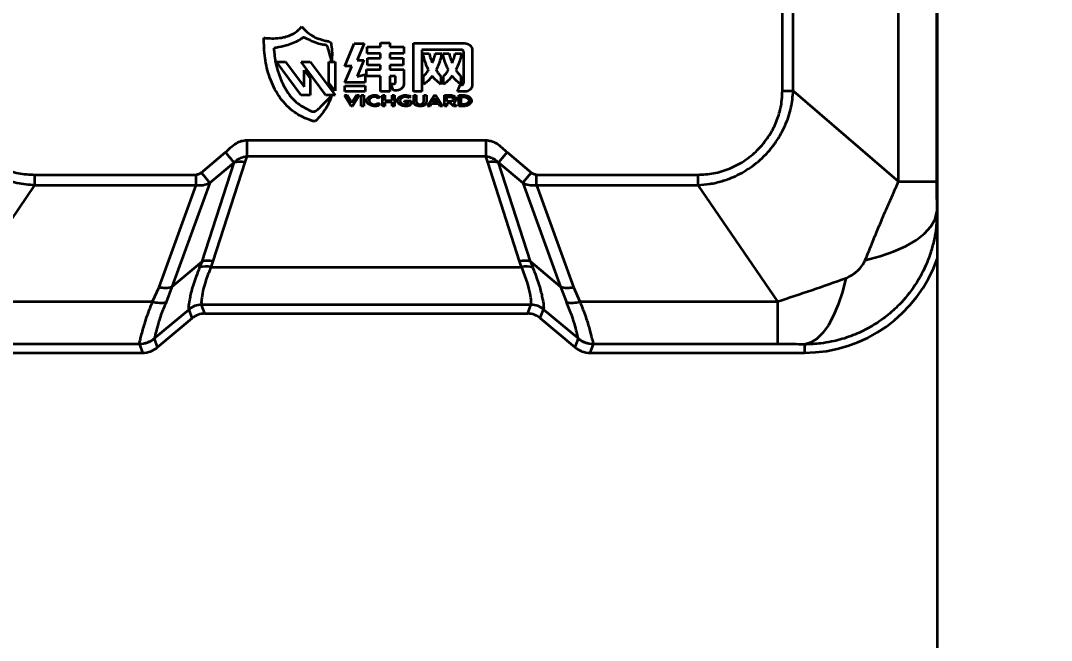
# Model space of a CAD drawing. Header units: millimetres. Extents: x 0 to 420, y 0 to 297.
# Drawn here: x 309.145 to 310.463, y 150.226 to 151.018 of the extents above; entities that cross this region are included whole.
import ezdxf

# ---------------------------------------------------------------- set-up
doc = ezdxf.new("R2010")
doc.units = ezdxf.units.MM
doc.layers.add('尺寸线层', color=150, linetype='Continuous')
doc.styles.add('SLDTEXTSTYLE2', font='TXT', dxfattribs={"width": 0.7})
doc.dimstyles.new('SLDDIMSTYLE0', dxfattribs={"dimtxt": 3.5, "dimasz": 3.302, "dimexe": 0, "dimexo": 0.0625, "dimgap": 0.875, "dimtad": 1, "dimdec": 1, "dimlfac": 100, "dimrnd": 1e-09, "dimzin": 12, "dimdsep": 46, "dimtxsty": 'SLDTEXTSTYLE2', "dimsah": 1, "dimcen": 0.09, "dimadec": 0, "dimazin": 3, "dimtfac": 1, "dimtdec": 3, "dimtofl": 0, "dimtmove": 0, "dimatfit": 3, "dimfxl": 0, "dimfrac": 2, "dimtolj": 1, "dimtzin": 12, "dimarcsym": 0})

# ---------------------------------------------------------------- blocks, each defined once
blk = doc.blocks.new('_D')
at = {"layer": '尺寸线层'}
for p, q in [((291.9431, 202.6412), (364.6876, 202.6412)), ((363.6876, 202.6412), (363.6876, 128.5802)), ((326.1167, 128.5802), (364.6876, 128.5802))]:
    blk.add_line(p, q, dxfattribs=at)
for points in [[(363.6876, 202.6412), (363.1796, 199.3392), (364.1956, 199.3392)], [(363.6876, 128.5802), (364.1956, 131.8822), (363.1796, 131.8822)]]:
    blk.add_solid(points, dxfattribs=at)
at = {"layer": '尺寸线层', "insert": (359.1758, 158.5376), "char_height": 3.5, "attachment_point": 1, "rotation": 90, "style": 'SLDTEXTSTYLE2'}
blk.add_mtext('7406.11', dxfattribs=at)

msp = doc.modelspace()

# ---------------------------------------------------------------- linework, layer by layer
at = {"color": 7, "linetype": 'Continuous', "lineweight": 35}
for p, q in [((310.317, 142.1785), (310.317, 152.1922)), ((310.1189, 150.9282), (310.1189, 151.1407)), ((310.1328, 150.9282), (310.1328, 151.1407)), ((310.2673, 150.8121), (310.2673, 151.0603)), ((310.3156, 151.0395), (310.3156, 150.8121)), ((309.5596, 150.9596), (309.5716, 150.9886)), ((309.5716, 150.9886), (309.5842, 150.9886)), ((309.5842, 150.9886), (309.5754, 150.9674)), ((309.5883, 150.9759), (309.5883, 150.9843)), ((309.5883, 150.9843), (309.6052, 150.9843)), ((309.6052, 150.9892), (309.6172, 150.9892)), ((309.6052, 150.9843), (309.6052, 150.9892)), ((309.6172, 150.9892), (309.6172, 150.9843)), ((309.6172, 150.9843), (309.6352, 150.9843)), ((309.6352, 150.9843), (309.6352, 150.9759)), ((309.6472, 150.9888), (309.7131, 150.9888)), ((309.6472, 150.927), (309.6472, 150.9888)), ((309.6052, 150.9759), (309.5883, 150.9759)), ((309.5884, 150.9698), (309.6052, 150.9698)), ((309.5884, 150.961), (309.5884, 150.9698)), ((309.6052, 150.9698), (309.6052, 150.9759)), ((309.6172, 150.9759), (309.6172, 150.9698)), ((309.6352, 150.9759), (309.6172, 150.9759)), ((309.6172, 150.9698), (309.6343, 150.9698)), ((309.6343, 150.9698), (309.6343, 150.961)), ((309.6582, 150.9803), (309.6582, 150.927)), ((309.7087, 150.9803), (309.6582, 150.9803)), ((309.6594, 150.9756), (309.6676, 150.9756)), ((309.6752, 150.9756), (309.6834, 150.9756)), ((309.6848, 150.9756), (309.693, 150.9756)), ((309.7007, 150.9756), (309.7088, 150.9756)), ((309.7115, 150.9381), (309.7115, 150.9777)), ((309.7225, 150.9794), (309.7225, 150.9363)), ((309.4721, 150.965), (309.4839, 150.965)), ((309.5037, 150.9225), (309.4721, 150.965)), ((309.4839, 150.965), (309.5076, 150.9331)), ((309.5037, 150.965), (309.5155, 150.965)), ((309.5352, 150.9225), (309.5037, 150.965)), ((309.5155, 150.965), (309.5471, 150.9225)), ((309.5392, 150.965), (309.5471, 150.965)), ((309.5392, 150.9384), (309.5392, 150.965)), ((309.5471, 150.965), (309.5471, 150.9278)), ((309.5685, 150.9596), (309.5596, 150.9596)), ((309.5596, 150.9387), (309.5685, 150.9596)), ((309.5839, 150.9674), (309.5754, 150.9465)), ((309.5754, 150.9674), (309.5839, 150.9674)), ((309.5875, 150.9553), (309.6052, 150.9553)), ((309.5875, 150.9469), (309.5875, 150.9553)), ((309.6052, 150.961), (309.5884, 150.961)), ((309.6052, 150.9553), (309.6052, 150.961)), ((309.6172, 150.961), (309.6172, 150.9553)), ((309.6343, 150.961), (309.6172, 150.961)), ((309.6172, 150.9553), (309.6352, 150.9553)), ((309.6352, 150.9553), (309.6352, 150.9378)), ((309.5076, 150.9544), (309.5155, 150.9438)), ((309.5076, 150.9331), (309.5076, 150.9544)), ((309.5155, 150.9438), (309.5155, 150.9225)), ((309.5754, 150.9465), (309.5856, 150.9489)), ((309.5856, 150.9489), (309.5856, 150.9387)), ((309.6052, 150.9469), (309.5875, 150.9469)), ((309.6052, 150.927), (309.6052, 150.9469)), ((309.6172, 150.9469), (309.6172, 150.927)), ((309.6244, 150.9469), (309.6172, 150.9469)), ((309.6244, 150.9393), (309.6244, 150.9469)), ((309.6603, 150.9363), (309.6603, 150.9465)), ((309.6825, 150.9465), (309.6825, 150.9363)), ((309.6858, 150.9363), (309.6858, 150.9465)), ((309.708, 150.9465), (309.708, 150.9363)), ((309.5471, 150.9278), (309.5392, 150.9384)), ((309.5856, 150.9387), (309.5596, 150.9387)), ((309.5596, 150.9346), (309.5856, 150.9346)), ((309.5596, 150.927), (309.5596, 150.9346)), ((309.5856, 150.9346), (309.5856, 150.927)), ((309.6184, 150.9369), (309.6218, 150.9369)), ((309.622, 150.9285), (309.6184, 150.9369)), ((309.7034, 150.927), (309.7069, 150.9355)), ((309.7069, 150.9355), (309.7087, 150.9355)), ((309.5155, 150.9225), (309.5037, 150.9225)), ((309.5471, 150.9225), (309.5352, 150.9225)), ((309.5593, 150.9224), (309.5628, 150.9224)), ((309.5679, 150.9085), (309.5593, 150.9224)), ((309.5856, 150.927), (309.5596, 150.927)), ((309.5628, 150.9224), (309.5687, 150.9125)), ((309.5687, 150.9125), (309.5746, 150.9224)), ((309.5781, 150.9224), (309.5695, 150.9085)), ((309.5746, 150.9224), (309.5781, 150.9224)), ((309.5807, 150.9224), (309.584, 150.9224)), ((309.5807, 150.9085), (309.5807, 150.9224)), ((309.584, 150.9224), (309.584, 150.9085)), ((309.6047, 150.9199), (309.6022, 150.9184)), ((309.6172, 150.927), (309.6052, 150.927)), ((309.6077, 150.9224), (309.6109, 150.9224)), ((309.6077, 150.9085), (309.6077, 150.9224)), ((309.6109, 150.9224), (309.6109, 150.9155)), ((309.6201, 150.9224), (309.6232, 150.9224)), ((309.6201, 150.9155), (309.6201, 150.9224)), ((309.6258, 150.9285), (309.622, 150.9285)), ((309.6232, 150.9224), (309.6232, 150.9085)), ((309.6437, 150.9206), (309.6417, 150.9189)), ((309.6582, 150.927), (309.6472, 150.927)), ((309.6477, 150.9224), (309.6509, 150.9224)), ((309.6477, 150.9141), (309.6477, 150.9224)), ((309.6509, 150.9224), (309.6509, 150.9147)), ((309.6607, 150.9224), (309.6638, 150.9224)), ((309.6607, 150.9147), (309.6607, 150.9224)), ((309.6638, 150.9224), (309.6638, 150.9141)), ((309.6653, 150.9085), (309.6741, 150.9224)), ((309.6717, 150.9136), (309.6749, 150.919)), ((309.6741, 150.9224), (309.6757, 150.9224)), ((309.6749, 150.919), (309.6781, 150.9136)), ((309.6757, 150.9224), (309.6845, 150.9085)), ((309.6869, 150.9224), (309.6949, 150.9224)), ((309.6869, 150.9085), (309.6869, 150.9224)), ((309.6901, 150.9204), (309.6944, 150.9204)), ((309.6901, 150.9143), (309.6901, 150.9204)), ((309.7131, 150.927), (309.7034, 150.927)), ((309.7052, 150.9224), (309.7122, 150.9224)), ((309.7052, 150.9085), (309.7052, 150.9224)), ((309.7083, 150.9107), (309.7083, 150.9203)), ((309.7083, 150.9203), (309.7122, 150.9203)), ((310.1189, 150.9282), (310.1328, 150.9282)), ((310.1328, 150.9282), (310.2673, 150.8121)), ((309.5695, 150.9085), (309.5679, 150.9085)), ((309.584, 150.9085), (309.5807, 150.9085)), ((309.6022, 150.9125), (309.6047, 150.911)), ((309.6109, 150.9085), (309.6077, 150.9085)), ((309.6109, 150.9155), (309.6201, 150.9155)), ((309.6109, 150.9135), (309.6109, 150.9085)), ((309.6201, 150.9135), (309.6109, 150.9135)), ((309.6201, 150.9085), (309.6201, 150.9135)), ((309.6232, 150.9085), (309.6201, 150.9085)), ((309.6359, 150.9154), (309.6444, 150.9154)), ((309.6359, 150.9134), (309.6359, 150.9154)), ((309.6411, 150.9134), (309.6359, 150.9134)), ((309.6411, 150.9116), (309.6411, 150.9134)), ((309.6444, 150.9154), (309.6444, 150.9104)), ((309.6687, 150.9085), (309.6653, 150.9085)), ((309.6705, 150.9116), (309.6687, 150.9085)), ((309.6793, 150.9116), (309.6705, 150.9116)), ((309.6781, 150.9136), (309.6717, 150.9136)), ((309.6811, 150.9085), (309.6793, 150.9116)), ((309.6845, 150.9085), (309.6811, 150.9085)), ((309.6901, 150.9085), (309.6869, 150.9085)), ((309.6938, 150.9143), (309.6901, 150.9143)), ((309.6901, 150.9123), (309.6901, 150.9085)), ((309.6939, 150.9123), (309.6901, 150.9123)), ((309.6986, 150.9085), (309.6948, 150.9124)), ((309.698, 150.9128), (309.7025, 150.9085)), ((309.7025, 150.9085), (309.6986, 150.9085)), ((309.7128, 150.9085), (309.7052, 150.9085)), ((309.7125, 150.9107), (309.7083, 150.9107)), ((309.4343, 150.8649), (309.4343, 150.8446)), ((309.4343, 150.8649), (309.7398, 150.8649)), ((309.7398, 150.8649), (309.7398, 150.8446)), ((309.3761, 150.8234), (309.4071, 150.8494)), ((309.4318, 150.8369), (309.3911, 150.7104)), ((309.4343, 150.8446), (309.4318, 150.8369)), ((309.4343, 150.8446), (309.7398, 150.8446)), ((309.7423, 150.8369), (309.7398, 150.8446)), ((309.7829, 150.7104), (309.7423, 150.8369)), ((309.767, 150.8494), (309.756, 150.8363)), ((309.767, 150.8494), (309.798, 150.8234)), ((309.3774, 150.7098), (309.418, 150.8363)), ((309.3871, 150.8103), (309.418, 150.8363)), ((309.756, 150.8363), (309.787, 150.8103)), ((309.7967, 150.7098), (309.756, 150.8363)), ((309.1632, 150.8207), (309.1632, 150.8075)), ((309.1632, 150.8207), (309.3696, 150.8207)), ((309.3871, 150.8103), (309.3387, 150.6773)), ((309.3696, 150.8075), (309.3696, 150.8207)), ((309.787, 150.8103), (309.8354, 150.6773)), ((309.8044, 150.8207), (310.0109, 150.8207)), ((310.0109, 150.8207), (310.0109, 150.8075)), ((310.2673, 150.8121), (310.3156, 150.8121)), ((309.1632, 150.8075), (309.0616, 150.6586)), ((309.1632, 150.8075), (309.3696, 150.8075)), ((309.3222, 150.6772), (309.3696, 150.8075)), ((309.8044, 150.8075), (310.0109, 150.8075)), ((309.8044, 150.8075), (309.8519, 150.6772)), ((310.0109, 150.8075), (310.1124, 150.6586)), ((310.3163, 150.7732), (310.317, 150.7732)), ((309.3387, 150.6773), (309.3774, 150.7098)), ((309.3745, 150.7025), (309.3774, 150.7098)), ((309.3911, 150.7104), (309.3885, 150.7028)), ((309.7856, 150.7028), (309.7829, 150.7104)), ((309.8354, 150.6773), (309.7967, 150.7098)), ((309.7967, 150.7098), (309.7996, 150.7025)), ((309.3885, 150.7028), (309.7856, 150.7028)), ((309.314, 150.6586), (309.3222, 150.6772)), ((309.3387, 150.6773), (309.3313, 150.6578)), ((309.8354, 150.6773), (309.8428, 150.6578)), ((309.8519, 150.6772), (309.86, 150.6586)), ((309.0616, 150.6586), (309.314, 150.6586)), ((309.3765, 150.6547), (309.7975, 150.6547)), ((309.3765, 150.6547), (309.3766, 150.6546)), ((309.3807, 150.6432), (309.3766, 150.6546)), ((309.7934, 150.6432), (309.7975, 150.6546)), ((309.7975, 150.6547), (309.7975, 150.6546)), ((309.86, 150.6586), (310.1124, 150.6586)), ((310.1124, 150.6586), (310.1124, 150.6043)), ((309.3163, 150.6117), (309.3605, 150.6487)), ((309.3605, 150.6487), (309.3605, 150.6488)), ((309.3647, 150.6374), (309.3605, 150.6487)), ((309.3807, 150.6432), (309.7934, 150.6432)), ((309.8094, 150.6374), (309.8135, 150.6487)), ((309.8136, 150.6488), (309.8135, 150.6487)), ((309.8135, 150.6487), (309.8577, 150.6117)), ((309.3204, 150.6002), (309.3647, 150.6374)), ((309.8094, 150.6374), (309.8537, 150.6002)), ((309.2971, 150.6043), (309.0616, 150.6043)), ((309.2971, 150.6043), (309.2971, 150.6047)), ((309.2971, 150.6043), (309.3011, 150.5932)), ((309.3163, 150.6113), (309.3163, 150.6117)), ((309.3204, 150.6002), (309.3163, 150.6113)), ((309.8577, 150.6113), (309.8537, 150.6002)), ((309.8577, 150.6117), (309.8577, 150.6113)), ((309.877, 150.6043), (309.8729, 150.5932)), ((309.877, 150.6047), (309.877, 150.6043)), ((310.1124, 150.6043), (309.877, 150.6043)), ((310.147, 150.6039), (310.147, 150.5932)), ((309.027, 150.5932), (309.3011, 150.5932)), ((309.8729, 150.5932), (310.147, 150.5932))]:
    msp.add_line(p, q, dxfattribs=at)
at = {"color": 7, "linetype": 'Continuous', "lineweight": 35, "flags": 128}
for points in [[(310.2247, 150.7115), (310.2436, 150.7165), (310.261, 150.7225), (310.2764, 150.7295), (310.2896, 150.7372), (310.3004, 150.7456), (310.3085, 150.7545), (310.3139, 150.7638), (310.3163, 150.7732)], [(310.2001, 150.6887), (310.1956, 150.6711), (310.1903, 150.655), (310.1843, 150.6408), (310.1776, 150.6286), (310.1704, 150.6187), (310.1628, 150.6112), (310.155, 150.6062), (310.147, 150.6039)]]:
    msp.add_lwpolyline(points, dxfattribs=at)
at = {"color": 7, "linetype": 'Continuous', "lineweight": 35}
for centre, radius, start, end in [((309.4261, 150.8072), 0.0302, 79.2033, 105.5504), ((309.7479, 150.8072), 0.0302, 74.4498, 100.7965), ((309.3855, 150.6807), 0.0302, 79.2034, 105.5503), ((309.7886, 150.6807), 0.0302, 74.4497, 100.7966), ((310.147, 150.7732), 0.18, 270, 340.8302), ((309.382, 150.6743), 0.0292, 77.3355, 105.0062), ((309.792, 150.6743), 0.0292, 74.9938, 102.6645), ((309.3302, 150.7126), 0.0363, 257.3368, 283.5701), ((309.8439, 150.7126), 0.0363, 256.4299, 282.6632), ((309.3241, 150.6901), 0.033, 252.1572, 282.5019), ((309.3766, 150.6296), 0.025, 90.0933, 129.9643), ((309.3766, 150.6295), 0.025, 90.0586, 129.9414), ((309.7975, 150.6296), 0.025, 50.0357, 89.9067), ((309.7975, 150.6295), 0.025, 50.0586, 89.9414), ((309.8499, 150.6901), 0.033, 257.4981, 287.8428), ((309.2971, 150.6347), 0.03, 269.859, 309.7499), ((309.297, 150.6344), 0.03, 270.0586, 309.9414), ((309.8769, 150.6347), 0.03, 230.2501, 270.141), ((309.877, 150.6344), 0.03, 230.0586, 269.9414)]:
    msp.add_arc(centre, radius, start, end, dxfattribs=at)
for centre, major_axis, start_param, end_param in [((309.3807, 150.6182), (-0.0086, 0.0235), 5.934618, 6.631752), ((309.7933, 150.6182), (-0.0086, -0.0235), 2.793026, 3.49016), ((309.3011, 150.6232), (-0.0103, 0.0282), 2.793026, 3.49016), ((309.873, 150.6232), (-0.0103, -0.0282), 5.934618, 6.631752)]:
    msp.add_ellipse(centre, major_axis=major_axis, ratio=0.998448, start_param=start_param, end_param=end_param, dxfattribs=at)
for points, knots in [([(309.4562, 150.9957), (309.4578, 150.9955), (309.4662, 150.9948), (309.4772, 150.995), (309.4904, 150.9989), (309.4985, 151.0036), (309.5032, 151.0085), (309.5047, 151.0101)], [0, 0, 0, 0, 0.095059, 0.477947, 0.614031, 0.878763, 1, 1, 1, 1]), ([(309.5047, 151.0101), (309.5058, 151.0088), (309.5106, 151.0033), (309.5206, 150.9959), (309.5306, 150.9932), (309.5351, 150.992)], [0, 0, 0, 0, 0.1389856, 0.6119172, 1, 1, 1, 1]), ([(309.456, 150.9932), (309.456, 150.9934), (309.456, 150.9939), (309.4561, 150.9947), (309.4562, 150.9953), (309.4562, 150.9957)], [0, 0, 0, 0, 0.252501, 0.504816, 1, 1, 1, 1]), ([(309.5056, 150.9957), (309.5043, 150.9948), (309.5004, 150.992), (309.4934, 150.9886), (309.4834, 150.9854), (309.4762, 150.9839), (309.472, 150.983)], [0, 0, 0, 0, 0.137822, 0.39048, 0.642641, 1, 1, 1, 1]), ([(309.5087, 150.9956), (309.5083, 150.9958), (309.5075, 150.996), (309.5066, 150.996), (309.506, 150.996), (309.5057, 150.9958), (309.5056, 150.9957)], [0, 0, 0, 0, 0.465921, 0.719479, 0.884635, 1, 1, 1, 1]), ([(309.5354, 150.9865), (309.5337, 150.9867), (309.529, 150.9872), (309.52, 150.9902), (309.513, 150.9936), (309.5087, 150.9956)], [0, 0, 0, 0, 0.177002, 0.501951, 1, 1, 1, 1]), ([(309.5179, 150.8897), (309.5164, 150.8902), (309.5084, 150.8929), (309.4932, 150.9008), (309.4791, 150.915), (309.4701, 150.9297), (309.4647, 150.9415), (309.4607, 150.9539), (309.457, 150.9711), (309.4564, 150.9843), (309.456, 150.9932)], [0, 0, 0, 0, 0.0386496, 0.194338, 0.3927059, 0.4931491, 0.5935436, 0.6938955, 0.7942112, 1, 1, 1, 1]), ([(309.472, 150.983), (309.4715, 150.9829), (309.4708, 150.9828), (309.4698, 150.9826), (309.4692, 150.9826), (309.4689, 150.9826)], [0, 0, 0, 0, 0.400257, 0.699592, 1, 1, 1, 1]), ([(309.4689, 150.9826), (309.469, 150.9809), (309.4694, 150.9759), (309.4702, 150.9687), (309.4717, 150.9609), (309.4729, 150.9566), (309.4735, 150.9544)], [0, 0, 0, 0, 0.174669, 0.524102, 0.761562, 1, 1, 1, 1]), ([(309.5351, 150.992), (309.5368, 150.9918), (309.5389, 150.9915), (309.541, 150.9903), (309.5419, 150.989), (309.543, 150.9843), (309.5434, 150.9763), (309.5431, 150.9691), (309.543, 150.9655)], [0, 0, 0, 0, 0.160025, 0.196998, 0.234195, 0.311686, 0.649476, 1, 1, 1, 1]), ([(309.5377, 150.9839), (309.5375, 150.9843), (309.5371, 150.9852), (309.5364, 150.986), (309.5358, 150.9864), (309.5355, 150.9865), (309.5354, 150.9865)], [0, 0, 0, 0, 0.4140445, 0.7491204, 0.8856781, 1, 1, 1, 1]), ([(309.543, 150.9655), (309.5425, 150.9671), (309.5416, 150.9703), (309.5399, 150.9764), (309.5386, 150.981), (309.5377, 150.9839)], [0, 0, 0, 0, 0.261065, 0.522123, 1, 1, 1, 1]), ([(309.7131, 150.9888), (309.7142, 150.9887), (309.7164, 150.9885), (309.7192, 150.9868), (309.7213, 150.9844), (309.7224, 150.9818), (309.7225, 150.9801), (309.7225, 150.9794)], [0, 0, 0, 0, 0.220827, 0.440436, 0.651052, 0.864309, 1, 1, 1, 1]), ([(309.6667, 150.9547), (309.666, 150.9562), (309.664, 150.9603), (309.6614, 150.9672), (309.6601, 150.9728), (309.6594, 150.9756)], [0, 0, 0, 0, 0.225098, 0.610129, 1, 1, 1, 1]), ([(309.6676, 150.9756), (309.6679, 150.974), (309.6686, 150.9711), (309.6701, 150.9672), (309.671, 150.9648), (309.6714, 150.9636)], [0, 0, 0, 0, 0.397021, 0.698347, 1, 1, 1, 1]), ([(309.6714, 150.9636), (309.672, 150.9652), (309.6731, 150.9679), (309.6745, 150.9719), (309.675, 150.9744), (309.6752, 150.9756)], [0, 0, 0, 0, 0.396668, 0.697235, 1, 1, 1, 1]), ([(309.6834, 150.9756), (309.6831, 150.974), (309.6822, 150.9696), (309.6798, 150.9625), (309.6774, 150.9573), (309.6762, 150.9547)], [0, 0, 0, 0, 0.225279, 0.610555, 1, 1, 1, 1]), ([(309.6921, 150.9547), (309.6914, 150.9562), (309.6894, 150.9603), (309.6867, 150.9672), (309.6855, 150.9728), (309.6848, 150.9756)], [0, 0, 0, 0, 0.225097, 0.610128, 1, 1, 1, 1]), ([(309.693, 150.9756), (309.6934, 150.974), (309.694, 150.9711), (309.6954, 150.9672), (309.6964, 150.9648), (309.6968, 150.9636)], [0, 0, 0, 0, 0.397481, 0.698479, 1, 1, 1, 1]), ([(309.6968, 150.9636), (309.6975, 150.9652), (309.6986, 150.9679), (309.6999, 150.9719), (309.7004, 150.9744), (309.7007, 150.9756)], [0, 0, 0, 0, 0.395845, 0.696793, 1, 1, 1, 1]), ([(309.7088, 150.9756), (309.7085, 150.974), (309.7075, 150.9696), (309.7052, 150.9625), (309.7028, 150.9573), (309.7015, 150.9547)], [0, 0, 0, 0, 0.22528, 0.610558, 1, 1, 1, 1]), ([(309.7115, 150.9777), (309.7114, 150.978), (309.7114, 150.9786), (309.7109, 150.9794), (309.7102, 150.98), (309.7095, 150.9803), (309.709, 150.9803), (309.7087, 150.9803)], [0, 0, 0, 0, 0.215909, 0.431679, 0.642748, 0.836136, 1, 1, 1, 1]), ([(309.4735, 150.9544), (309.474, 150.9528), (309.4767, 150.9449), (309.4814, 150.9341), (309.4886, 150.9228), (309.4976, 150.9123), (309.508, 150.9062), (309.5163, 150.9023), (309.5189, 150.9014), (309.521, 150.9015), (309.524, 150.9029), (309.531, 150.9099), (309.5374, 150.9165), (309.5423, 150.9215)], [0, 0, 0, 0, 0.0481692, 0.2413794, 0.3378802, 0.4339156, 0.6397005, 0.6757973, 0.7018074, 0.7183687, 0.7348884, 0.7963552, 1, 1, 1, 1]), ([(309.6603, 150.9465), (309.6614, 150.9478), (309.6632, 150.9497), (309.6652, 150.9525), (309.6662, 150.954), (309.6667, 150.9547)], [0, 0, 0, 0, 0.482099, 0.740834, 1, 1, 1, 1]), ([(309.6714, 150.9471), (309.6704, 150.9458), (309.6683, 150.9431), (309.6646, 150.9394), (309.6617, 150.9374), (309.6603, 150.9363)], [0, 0, 0, 0, 0.3221678, 0.6583639, 1, 1, 1, 1]), ([(309.6825, 150.9363), (309.6811, 150.9373), (309.6784, 150.9393), (309.6747, 150.9429), (309.6725, 150.9457), (309.6714, 150.9471)], [0, 0, 0, 0, 0.323845, 0.659773, 1, 1, 1, 1]), ([(309.6762, 150.9547), (309.6771, 150.9533), (309.6785, 150.9512), (309.6807, 150.9485), (309.6819, 150.9472), (309.6825, 150.9465)], [0, 0, 0, 0, 0.48414, 0.741719, 1, 1, 1, 1]), ([(309.6858, 150.9465), (309.6869, 150.9478), (309.6886, 150.9497), (309.6906, 150.9525), (309.6916, 150.9539), (309.6921, 150.9547)], [0, 0, 0, 0, 0.484106, 0.741689, 1, 1, 1, 1]), ([(309.6968, 150.9471), (309.6958, 150.9458), (309.6937, 150.9431), (309.69, 150.9394), (309.6872, 150.9374), (309.6858, 150.9363)], [0, 0, 0, 0, 0.323586, 0.659323, 1, 1, 1, 1]), ([(309.708, 150.9363), (309.7066, 150.9373), (309.7038, 150.9393), (309.7001, 150.9429), (309.6979, 150.9457), (309.6968, 150.9471)], [0, 0, 0, 0, 0.3225082, 0.6590596, 1, 1, 1, 1]), ([(309.7015, 150.9547), (309.7025, 150.9533), (309.7039, 150.9512), (309.7061, 150.9485), (309.7073, 150.9472), (309.708, 150.9465)], [0, 0, 0, 0, 0.481223, 0.740091, 1, 1, 1, 1]), ([(309.6218, 150.9369), (309.6222, 150.9369), (309.6228, 150.9369), (309.6236, 150.9373), (309.6241, 150.9379), (309.6244, 150.9386), (309.6244, 150.9391), (309.6244, 150.9393)], [0, 0, 0, 0, 0.2727578, 0.4578419, 0.6443533, 0.8508999, 1, 1, 1, 1]), ([(309.6352, 150.9378), (309.6351, 150.9367), (309.6349, 150.9346), (309.6332, 150.9318), (309.6308, 150.9297), (309.6282, 150.9286), (309.6265, 150.9285), (309.6258, 150.9285)], [0, 0, 0, 0, 0.218278, 0.435149, 0.644163, 0.864466, 1, 1, 1, 1]), ([(309.7087, 150.9355), (309.7091, 150.9355), (309.7097, 150.9356), (309.7106, 150.9361), (309.7112, 150.9368), (309.7114, 150.9375), (309.7115, 150.938), (309.7115, 150.9381)], [0, 0, 0, 0, 0.23459, 0.4696301, 0.6836997, 0.8787885, 1, 1, 1, 1]), ([(309.7225, 150.9363), (309.7224, 150.9353), (309.7222, 150.9331), (309.7206, 150.9304), (309.7182, 150.9283), (309.7156, 150.9272), (309.7138, 150.927), (309.7131, 150.927)], [0, 0, 0, 0, 0.217033, 0.432668, 0.640579, 0.859649, 1, 1, 1, 1]), ([(309.0412, 150.9282), (309.0419, 150.9216), (309.0432, 150.9078), (309.049, 150.8895), (309.0568, 150.8729), (309.0658, 150.8589), (309.0765, 150.8463), (309.0886, 150.8352), (309.1019, 150.8258), (309.1193, 150.8168), (309.1396, 150.8098), (309.1555, 150.8083), (309.1632, 150.8075)], [0, 0, 0, 0, 0.105818, 0.221247, 0.303726, 0.397637, 0.486458, 0.56599, 0.660847, 0.744444, 0.877991, 1, 1, 1, 1]), ([(309.0551, 150.9282), (309.0553, 150.9242), (309.0556, 150.9161), (309.0578, 150.9039), (309.0624, 150.8888), (309.0708, 150.8714), (309.0848, 150.8537), (309.1017, 150.8392), (309.121, 150.8287), (309.1418, 150.822), (309.1561, 150.8211), (309.1632, 150.8207)], [0, 0, 0, 0, 0.070722, 0.143758, 0.21913, 0.352151, 0.485358, 0.616819, 0.745052, 0.874872, 1, 1, 1, 1]), ([(309.5423, 150.9215), (309.5418, 150.9199), (309.5406, 150.915), (309.5365, 150.9075), (309.531, 150.8988), (309.5262, 150.8936), (309.5238, 150.891)], [0, 0, 0, 0, 0.1388678, 0.4177217, 0.7063331, 1, 1, 1, 1]), ([(309.6047, 150.911), (309.6037, 150.9103), (309.6018, 150.9088), (309.5983, 150.9081), (309.5944, 150.9087), (309.5911, 150.9102), (309.5887, 150.9122), (309.5877, 150.9137), (309.5872, 150.9151), (309.5874, 150.9165), (309.5882, 150.9181), (309.5902, 150.9201), (309.5935, 150.922), (309.5976, 150.9229), (309.6013, 150.9222), (309.6035, 150.9209), (309.6045, 150.9201), (309.6047, 150.9199)], [0, 0, 0, 0, 0.08519, 0.168963, 0.246186, 0.360946, 0.418211, 0.462463, 0.491745, 0.521214, 0.557381, 0.617071, 0.720017, 0.827682, 0.905205, 0.982624, 1, 1, 1, 1]), ([(309.6022, 150.9184), (309.6016, 150.9189), (309.6004, 150.9198), (309.5982, 150.9205), (309.5957, 150.9203), (309.5935, 150.9193), (309.5918, 150.918), (309.5909, 150.9168), (309.5906, 150.9158), (309.5907, 150.9148), (309.5912, 150.9136), (309.5926, 150.9122), (309.5948, 150.911), (309.5975, 150.9104), (309.5999, 150.9109), (309.6013, 150.9117), (309.602, 150.9124), (309.6022, 150.9125)], [0, 0, 0, 0, 0.079836, 0.158698, 0.232948, 0.337554, 0.41275, 0.456024, 0.489191, 0.522624, 0.56103, 0.622793, 0.723203, 0.826712, 0.901133, 0.975506, 1, 1, 1, 1]), ([(309.6444, 150.9104), (309.6428, 150.9096), (309.6402, 150.9082), (309.6354, 150.9082), (309.6315, 150.9096), (309.6286, 150.9116), (309.6272, 150.9132), (309.6265, 150.9146), (309.6264, 150.9158), (309.6268, 150.9171), (309.6279, 150.9188), (309.6306, 150.9209), (309.6344, 150.9224), (309.6386, 150.9228), (309.6416, 150.9219), (309.6432, 150.9209), (309.6437, 150.9206)], [0, 0, 0, 0, 0.120432, 0.213162, 0.331684, 0.413005, 0.455865, 0.488872, 0.514902, 0.540892, 0.583063, 0.658706, 0.781016, 0.867724, 0.954736, 1, 1, 1, 1]), ([(309.6417, 150.9189), (309.6409, 150.9193), (309.6395, 150.9202), (309.637, 150.9205), (309.6345, 150.92), (309.6324, 150.919), (309.6308, 150.9178), (309.6301, 150.9167), (309.6298, 150.9157), (309.6298, 150.9148), (309.6304, 150.9136), (309.6318, 150.9122), (309.634, 150.9109), (309.6367, 150.9102), (309.6392, 150.9106), (309.6405, 150.9113), (309.6411, 150.9116)], [0, 0, 0, 0, 0.08987, 0.176538, 0.263027, 0.362446, 0.423179, 0.470099, 0.500982, 0.532068, 0.57022, 0.633522, 0.742023, 0.836258, 0.931198, 1, 1, 1, 1]), ([(309.6944, 150.9204), (309.6948, 150.9203), (309.6955, 150.9203), (309.6963, 150.9199), (309.6969, 150.9196), (309.6973, 150.9193), (309.6977, 150.919), (309.6981, 150.9186), (309.6984, 150.9181), (309.6986, 150.9175), (309.6986, 150.9172), (309.6985, 150.9169), (309.6983, 150.9165), (309.698, 150.9161), (309.6977, 150.9158), (309.6974, 150.9155), (309.697, 150.9153), (309.6967, 150.9151), (309.6963, 150.9149), (309.6959, 150.9148), (309.6955, 150.9146), (309.6951, 150.9145), (309.6948, 150.9144), (309.6943, 150.9143), (309.694, 150.9143), (309.6938, 150.9143)], [0, 0, 0, 0, 0.104931, 0.188559, 0.230252, 0.271948, 0.313654, 0.355384, 0.425825, 0.468883, 0.490273, 0.510955, 0.563746, 0.591003, 0.644663, 0.671402, 0.698138, 0.751654, 0.778385, 0.805115, 0.858613, 0.885344, 0.912077, 0.955815, 1, 1, 1, 1]), ([(309.6949, 150.9224), (309.6956, 150.9224), (309.6975, 150.9221), (309.6996, 150.921), (309.7011, 150.9197), (309.7018, 150.9186), (309.702, 150.9175), (309.7018, 150.9163), (309.7011, 150.915), (309.6998, 150.9136), (309.6986, 150.9131), (309.698, 150.9128)], [0, 0, 0, 0, 0.1479738, 0.3534631, 0.4502059, 0.5301426, 0.5919075, 0.6536295, 0.7509391, 0.887099, 1, 1, 1, 1]), ([(309.7122, 150.9224), (309.713, 150.9223), (309.7153, 150.9221), (309.7181, 150.9206), (309.7202, 150.9187), (309.7213, 150.9171), (309.7216, 150.9156), (309.7214, 150.9141), (309.7204, 150.9123), (309.7183, 150.9103), (309.7156, 150.9088), (309.7136, 150.9086), (309.7128, 150.9085)], [0, 0, 0, 0, 0.103068, 0.272975, 0.380129, 0.450745, 0.504132, 0.557726, 0.630958, 0.750137, 0.907593, 1, 1, 1, 1]), ([(309.7122, 150.9203), (309.7128, 150.9202), (309.7143, 150.92), (309.7161, 150.919), (309.7175, 150.9176), (309.7182, 150.9165), (309.7184, 150.9154), (309.7182, 150.9144), (309.7174, 150.9131), (309.716, 150.9118), (309.7142, 150.9109), (309.713, 150.9107), (309.7125, 150.9107)], [0, 0, 0, 0, 0.107522, 0.269023, 0.38047, 0.452163, 0.50862, 0.565188, 0.646662, 0.775363, 0.910485, 1, 1, 1, 1]), ([(310.0109, 150.8207), (310.0177, 150.8211), (310.0315, 150.8219), (310.0523, 150.8284), (310.0688, 150.8372), (310.081, 150.8465), (310.0917, 150.8567), (310.1024, 150.8704), (310.1114, 150.8879), (310.1176, 150.9071), (310.1185, 150.9208), (310.1189, 150.9282)], [0, 0, 0, 0, 0.120461, 0.246403, 0.382818, 0.450919, 0.519058, 0.644752, 0.756806, 0.869265, 1, 1, 1, 1]), ([(310.0109, 150.8075), (310.0159, 150.8079), (310.0264, 150.8087), (310.0415, 150.8123), (310.0592, 150.8187), (310.0786, 150.8294), (310.0955, 150.8438), (310.1075, 150.858), (310.1158, 150.8704), (310.1239, 150.8863), (310.1305, 150.9056), (310.1321, 150.9209), (310.1328, 150.9282)], [0, 0, 0, 0, 0.080728, 0.166845, 0.247263, 0.380655, 0.517772, 0.598864, 0.677745, 0.754478, 0.883127, 1, 1, 1, 1]), ([(309.6638, 150.9141), (309.6638, 150.9137), (309.6637, 150.9126), (309.6629, 150.9111), (309.6615, 150.9097), (309.6593, 150.9086), (309.6562, 150.9082), (309.6529, 150.9084), (309.6503, 150.9095), (309.6487, 150.911), (309.6479, 150.9126), (309.6478, 150.9137), (309.6477, 150.9141)], [0, 0, 0, 0, 0.057396, 0.142461, 0.228893, 0.320305, 0.471061, 0.658867, 0.756094, 0.853964, 0.944424, 1, 1, 1, 1]), ([(309.6509, 150.9147), (309.6509, 150.9143), (309.651, 150.9135), (309.6518, 150.9124), (309.653, 150.9113), (309.6546, 150.9106), (309.6564, 150.9105), (309.6581, 150.911), (309.6594, 150.9119), (309.6603, 150.9131), (309.6606, 150.914), (309.6607, 150.9145), (309.6607, 150.9147)], [0, 0, 0, 0, 0.075155, 0.16832, 0.291124, 0.415852, 0.54785, 0.661465, 0.788026, 0.890381, 0.967538, 1, 1, 1, 1]), ([(309.6948, 150.9124), (309.6948, 150.9124), (309.6946, 150.9124), (309.6943, 150.9123), (309.6941, 150.9123), (309.6939, 150.9123)], [0, 0, 0, 0, 0.253407, 0.506797, 1, 1, 1, 1]), ([(309.5238, 150.891), (309.5233, 150.8905), (309.5225, 150.8897), (309.5208, 150.8892), (309.5194, 150.8892), (309.5184, 150.8895), (309.5179, 150.8897)], [0, 0, 0, 0, 0.319453, 0.543111, 0.766311, 1, 1, 1, 1]), ([(309.4071, 150.8494), (309.4114, 150.8536), (309.4175, 150.8595), (309.4273, 150.8643), (309.432, 150.8647), (309.4343, 150.8649)], [0, 0, 0, 0, 0.5586189, 0.7893395, 1, 1, 1, 1]), ([(309.7398, 150.8649), (309.742, 150.8647), (309.7467, 150.8643), (309.7565, 150.8595), (309.7626, 150.8536), (309.767, 150.8494)], [0, 0, 0, 0, 0.209288, 0.438923, 1, 1, 1, 1]), ([(309.4071, 150.8494), (309.4081, 150.8481), (309.4103, 150.8455), (309.4134, 150.8418), (309.4161, 150.8386), (309.4174, 150.8371), (309.418, 150.8363)], [0, 0, 0, 0, 0.245848, 0.5, 0.754152, 1, 1, 1, 1]), ([(309.418, 150.8363), (309.4193, 150.8376), (309.4217, 150.8399), (309.4272, 150.843), (309.4315, 150.844), (309.4343, 150.8446)], [0, 0, 0, 0, 0.294463, 0.547852, 1, 1, 1, 1]), ([(309.7398, 150.8446), (309.7425, 150.844), (309.7468, 150.843), (309.7523, 150.8399), (309.7547, 150.8376), (309.756, 150.8363)], [0, 0, 0, 0, 0.452149, 0.705537, 1, 1, 1, 1]), ([(309.3761, 150.8234), (309.3751, 150.8227), (309.3736, 150.8216), (309.3713, 150.8208), (309.3702, 150.8208), (309.3696, 150.8207)], [0, 0, 0, 0, 0.521782, 0.769325, 1, 1, 1, 1]), ([(309.3761, 150.8234), (309.3772, 150.8221), (309.3794, 150.8195), (309.3825, 150.8158), (309.3852, 150.8126), (309.3865, 150.8111), (309.3871, 150.8103)], [0, 0, 0, 0, 0.245849, 0.500001, 0.754152, 1, 1, 1, 1]), ([(309.787, 150.8103), (309.7876, 150.8111), (309.7889, 150.8126), (309.7916, 150.8158), (309.7947, 150.8195), (309.7969, 150.8221), (309.798, 150.8234)], [0, 0, 0, 0, 0.245847, 0.499999, 0.754151, 1, 1, 1, 1]), ([(309.8044, 150.8207), (309.8039, 150.8208), (309.8027, 150.8208), (309.8004, 150.8216), (309.799, 150.8227), (309.798, 150.8234)], [0, 0, 0, 0, 0.232062, 0.478453, 1, 1, 1, 1]), ([(309.3696, 150.8075), (309.3726, 150.8074), (309.3788, 150.807), (309.3843, 150.8092), (309.3871, 150.8103)], [0, 0, 0, 0, 0.487848, 1, 1, 1, 1]), ([(309.787, 150.8103), (309.7895, 150.8093), (309.7949, 150.8071), (309.8011, 150.8074), (309.8044, 150.8075)], [0, 0, 0, 0, 0.466493, 1, 1, 1, 1]), ([(309.8044, 150.8075), (309.8044, 150.8095), (309.8044, 150.8135), (309.8044, 150.8183), (309.8044, 150.8207)], [0, 0, 0, 0, 0.506963, 1, 1, 1, 1]), ([(310.2247, 150.7115), (310.2273, 150.7179), (310.2323, 150.7304), (310.2398, 150.7487), (310.2467, 150.7652), (310.2533, 150.7806), (310.2602, 150.796), (310.2648, 150.8065), (310.2673, 150.8121)], [0, 0, 0, 0, 0.191169, 0.37068, 0.538766, 0.672129, 0.825955, 1, 1, 1, 1]), ([(310.3156, 150.8099), (310.3156, 150.8104), (310.3156, 150.8112), (310.3155, 150.8119), (310.3154, 150.812), (310.3154, 150.8121)], [0, 0, 0, 0, 0.56153, 0.792581, 1, 1, 1, 1]), ([(310.3156, 150.8121), (310.3156, 150.8116), (310.3157, 150.808), (310.3158, 150.7946), (310.3161, 150.7824), (310.3163, 150.7732)], [0, 0, 0, 0, 0.030601, 0.265216, 1, 1, 1, 1]), ([(310.3163, 150.7732), (310.3161, 150.7666), (310.3158, 150.7554), (310.3131, 150.7392), (310.3094, 150.7241), (310.3021, 150.7036), (310.2893, 150.6793), (310.271, 150.6567), (310.2522, 150.6397), (310.2341, 150.6273), (310.2176, 150.6189), (310.2036, 150.6134), (310.1927, 150.6099), (310.1809, 150.6071), (310.1657, 150.6045), (310.1541, 150.6041), (310.147, 150.6039)], [0, 0, 0, 0, 0.0739659, 0.1262093, 0.185583, 0.2486291, 0.3721472, 0.493376, 0.5749275, 0.6569554, 0.7394589, 0.7837418, 0.826761, 0.8685165, 0.9206239, 1, 1, 1, 1]), ([(310.2001, 150.6887), (310.2027, 150.6899), (310.208, 150.6923), (310.2149, 150.6979), (310.221, 150.7043), (310.2235, 150.7092), (310.2247, 150.7115)], [0, 0, 0, 0, 0.2422942, 0.5093656, 0.7715671, 1, 1, 1, 1]), ([(309.3605, 150.6488), (309.3603, 150.65), (309.36, 150.6523), (309.3619, 150.6636), (309.3658, 150.68), (309.3716, 150.695), (309.3745, 150.7025)], [0, 0, 0, 0, 0.247443, 0.48656, 0.74027, 1, 1, 1, 1]), ([(309.3885, 150.7028), (309.3859, 150.6962), (309.3806, 150.6831), (309.3774, 150.6685), (309.3759, 150.658), (309.3763, 150.6558), (309.3765, 150.6547)], [0, 0, 0, 0, 0.249344, 0.499045, 0.737295, 1, 1, 1, 1]), ([(309.7975, 150.6547), (309.7978, 150.6558), (309.7982, 150.658), (309.7967, 150.6685), (309.7934, 150.6831), (309.7882, 150.6962), (309.7856, 150.7028)], [0, 0, 0, 0, 0.262701, 0.501004, 0.750686, 1, 1, 1, 1]), ([(309.7996, 150.7025), (309.8024, 150.6953), (309.8079, 150.6809), (309.812, 150.6642), (309.814, 150.6524), (309.8137, 150.65), (309.8136, 150.6488)], [0, 0, 0, 0, 0.247618, 0.49308, 0.751102, 1, 1, 1, 1]), ([(310.1124, 150.6586), (310.1271, 150.6635), (310.1564, 150.6732), (310.1856, 150.6836), (310.2001, 150.6887)], [0, 0, 0, 0, 0.502691, 1, 1, 1, 1]), ([(309.2971, 150.6047), (309.2973, 150.6056), (309.2976, 150.6073), (309.2989, 150.6128), (309.3007, 150.6199), (309.3031, 150.628), (309.3067, 150.64), (309.3111, 150.6511), (309.314, 150.6586)], [0, 0, 0, 0, 0.1663954, 0.3268016, 0.4799251, 0.6101743, 0.735331, 1, 1, 1, 1]), ([(309.3313, 150.6578), (309.3299, 150.6546), (309.327, 150.648), (309.3238, 150.6393), (309.3214, 150.6316), (309.319, 150.6233), (309.3171, 150.6153), (309.3166, 150.6129), (309.3163, 150.6117)], [0, 0, 0, 0, 0.128995, 0.260465, 0.386664, 0.51504, 0.752772, 1, 1, 1, 1]), ([(309.8577, 150.6117), (309.8574, 150.6131), (309.8569, 150.6159), (309.8542, 150.6266), (309.8501, 150.6405), (309.8452, 150.652), (309.8428, 150.6578)], [0, 0, 0, 0, 0.27715, 0.53382, 0.766156, 1, 1, 1, 1]), ([(309.86, 150.6586), (309.8627, 150.6518), (309.868, 150.6383), (309.8727, 150.6222), (309.8759, 150.6096), (309.8766, 150.6064), (309.877, 150.6047)], [0, 0, 0, 0, 0.238868, 0.471709, 0.726257, 1, 1, 1, 1]), ([(310.147, 150.6039), (310.1423, 150.6039), (310.1338, 150.6041), (310.1222, 150.6043), (310.1153, 150.6043), (310.1124, 150.6043)], [0, 0, 0, 0, 0.426106, 0.75777, 1, 1, 1, 1])]:
    msp.add_open_spline(points, degree=3, knots=knots, dxfattribs=at)

# ---------------------------------------------------------------- dimensions: what is measured, and where the dimension line sits
at = {"layer": '尺寸线层'}
dim = msp.add_linear_dim(base=(363.6876, 128.5802), p1=(291.9431, 202.6412), p2=(326.1167, 128.5802), angle=90, dimstyle='SLDDIMSTYLE0', dxfattribs=at)
dim.commit()
dim.dimension.update_dxf_attribs({"geometry": '_D', "text_midpoint": (363.6876, 163.9067), "dimtype": 160})

doc.saveas('drawing.dxf')
